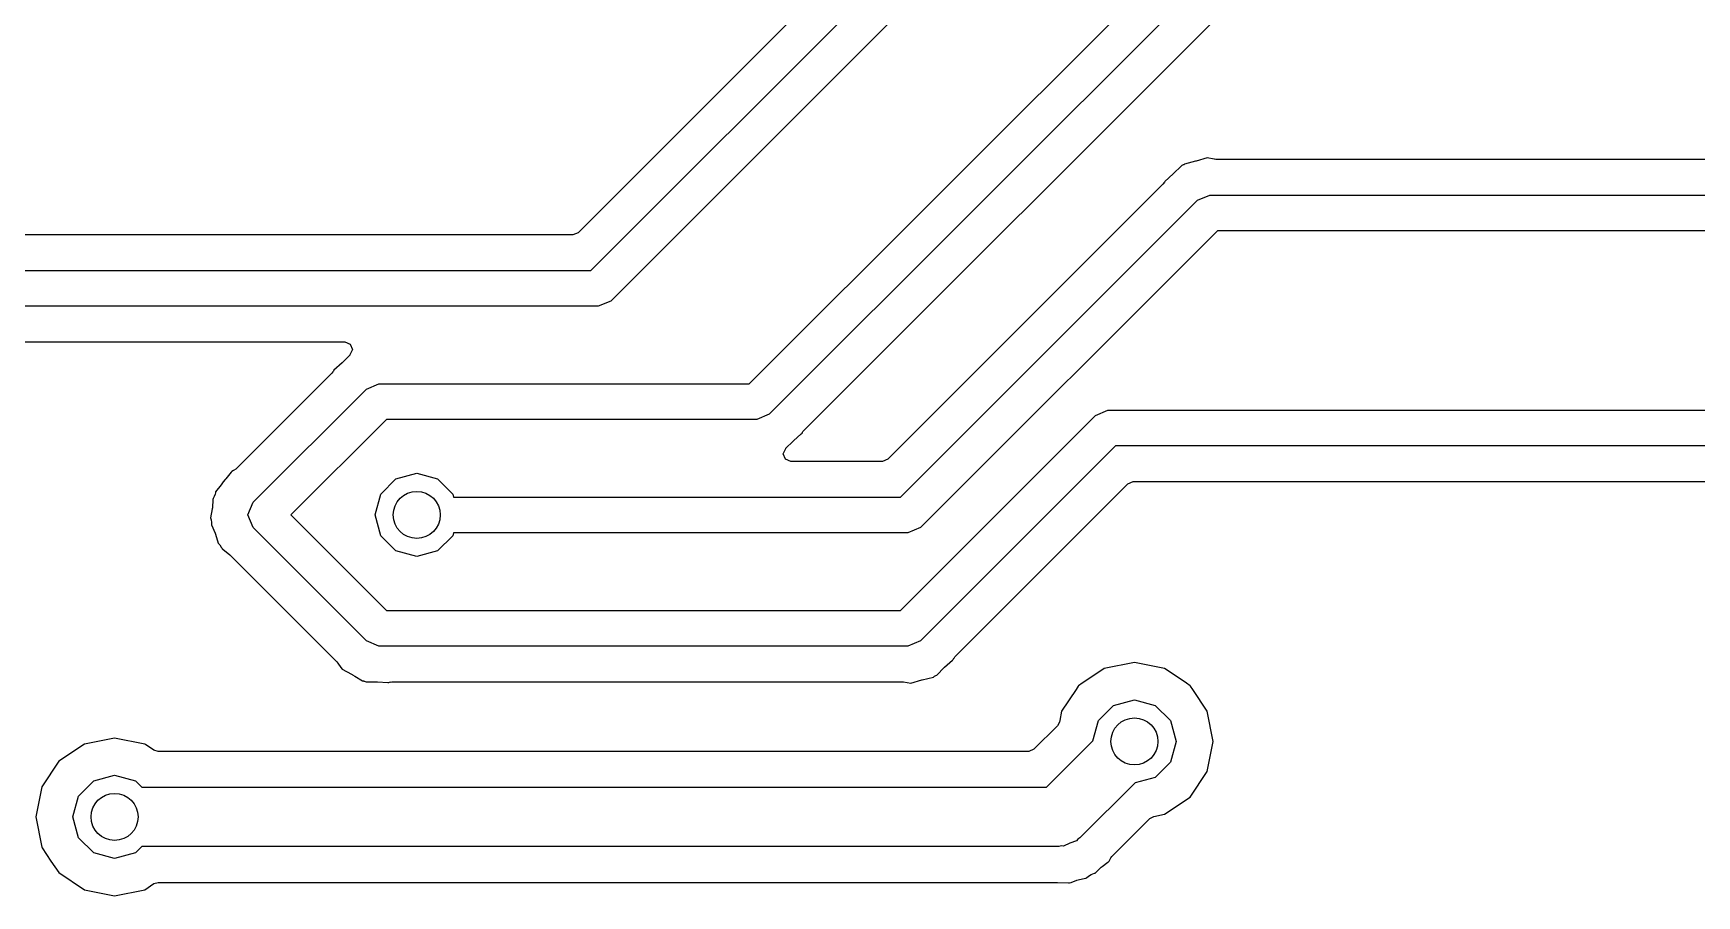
# Model space of a CAD drawing. Extents: x 0.81 to 6.94, y -6.68 to -0.78.
# Drawn here: x 3.196 to 4.297, y -4.702 to -4.131 of the extents above; entities that cross this region are included whole.
import ezdxf

# ---------------------------------------------------------------- set-up
doc = ezdxf.new("R2010")
doc.units = 0
doc.header["$MEASUREMENT"] = 0
doc.layers.add('BLACK', color=7, linetype='CONTINUOUS')

msp = doc.modelspace()

# ---------------------------------------------------------------- linework, layer by layer
at = {"layer": 'BLACK', "linetype": 'CONTINUOUS'}
for p, q in [((3.76309, -4.05677), (3.55677, -4.26309)), ((3.56511, -4.28819), (3.78819, -4.06511)), ((3.67011, -4.36319), (3.96819, -4.06511)), ((3.80835, -4.07835), (3.57835, -4.30835)), ((3.98835, -4.07835), (3.68335, -4.38335)), ((3.70616, -4.39398), (4.00234, -4.0978)), ((3.96551, -4.21582), (3.95808, -4.21764)), ((3.96576, -4.21575), (3.96551, -4.21582)), ((3.97309, -4.21354), (3.96576, -4.21575)), ((3.97773, -4.21442), (3.97309, -4.21354)), ((3.97793, -4.21446), (3.97773, -4.21442)), ((3.97886, -4.21455), (3.97793, -4.21446)), ((4.40826, -4.21455), (3.97886, -4.21455)), ((3.95068, -4.22417), (3.94502, -4.22916)), ((3.95091, -4.22395), (3.95068, -4.22417)), ((3.95587, -4.21899), (3.95091, -4.22395)), ((3.95641, -4.21857), (3.95587, -4.21899)), ((3.95685, -4.21844), (3.95641, -4.21857)), ((3.95725, -4.21823), (3.95685, -4.21844)), ((3.9573, -4.21821), (3.95725, -4.21823)), ((3.95763, -4.21804), (3.9573, -4.21821)), ((3.95808, -4.21764), (3.95763, -4.21804)), ((3.94384, -4.23102), (3.85247, -4.32239)), ((3.9444, -4.23017), (3.94384, -4.23102)), ((3.94446, -4.23021), (3.9444, -4.23017)), ((3.9448, -4.22972), (3.94446, -4.23021)), ((3.94502, -4.22916), (3.9448, -4.22972)), ((3.96665, -4.24165), (3.975, -4.23819)), ((3.975, -4.23819), (4.42011, -4.23819)), ((3.77011, -4.43819), (3.96665, -4.24165)), ((3.55326, -4.26455), (3.11282, -4.26455)), ((3.55677, -4.26309), (3.55326, -4.26455)), ((3.97989, -4.26181), (3.78335, -4.45835)), ((4.425, -4.26181), (3.97989, -4.26181)), ((2.55489, -4.28819), (3.56511, -4.28819)), ((3.57, -4.31181), (2.55, -4.31181)), ((3.57835, -4.30835), (3.57, -4.31181)), ((3.85247, -4.32239), (3.76177, -4.41309)), ((2.55861, -4.33545), (3.40244, -4.33545)), ((3.40244, -4.33545), (3.40595, -4.33691)), ((3.40595, -4.33691), (3.4074, -4.34041)), ((3.40587, -4.34399), (3.40091, -4.34895)), ((3.4074, -4.34041), (3.40581, -4.34394)), ((3.40581, -4.34394), (3.40587, -4.34399)), ((3.39384, -4.35602), (3.33024, -4.41962)), ((3.3944, -4.35517), (3.39384, -4.35602)), ((3.39446, -4.35521), (3.3944, -4.35517)), ((3.3948, -4.35472), (3.39446, -4.35521)), ((3.39502, -4.35416), (3.3948, -4.35472)), ((3.40068, -4.34917), (3.39502, -4.35416)), ((3.40091, -4.34895), (3.40068, -4.34917)), ((3.34165, -4.44165), (3.41665, -4.36665)), ((3.41665, -4.36665), (3.425, -4.36319)), ((3.425, -4.36319), (3.67011, -4.36319)), ((3.89915, -4.38415), (3.9075, -4.38069)), ((3.9075, -4.38069), (4.91261, -4.38069)), ((3.42989, -4.38681), (3.3667, -4.45)), ((3.675, -4.38681), (3.42989, -4.38681)), ((3.68335, -4.38335), (3.675, -4.38681)), ((3.77011, -4.51319), (3.89915, -4.38415)), ((3.69413, -4.40601), (3.69909, -4.40105)), ((3.69909, -4.40105), (3.69932, -4.40083)), ((3.69932, -4.40083), (3.70453, -4.39624)), ((3.70453, -4.39624), (3.70498, -4.39584)), ((3.70498, -4.39584), (3.7052, -4.39528)), ((3.7052, -4.39528), (3.70554, -4.39479)), ((3.70554, -4.39479), (3.7056, -4.39483)), ((3.7056, -4.39483), (3.70616, -4.39398)), ((3.6926, -4.40959), (3.69419, -4.40606)), ((3.69405, -4.41309), (3.6926, -4.40959)), ((3.69756, -4.41455), (3.69405, -4.41309)), ((3.69419, -4.40606), (3.69413, -4.40601)), ((3.75826, -4.41455), (3.69756, -4.41455)), ((3.76177, -4.41309), (3.75826, -4.41455)), ((3.91239, -4.40431), (3.78335, -4.53335)), ((4.9175, -4.40431), (3.91239, -4.40431)), ((3.32725, -4.42162), (3.32362, -4.4262)), ((3.32762, -4.42115), (3.32725, -4.42162)), ((3.32725, -4.42162), (3.32725, -4.42162)), ((3.32875, -4.42064), (3.32762, -4.42115)), ((3.33024, -4.41962), (3.32875, -4.42064)), ((3.43622, -4.42613), (3.45, -4.42244)), ((3.45, -4.42244), (3.46378, -4.42613)), ((3.31653, -4.43621), (3.3159, -4.43785)), ((3.31669, -4.43539), (3.31653, -4.43621)), ((3.3168, -4.4348), (3.31669, -4.43539)), ((3.32063, -4.42997), (3.3168, -4.4348)), ((3.32099, -4.42946), (3.32063, -4.42997)), ((3.32102, -4.42941), (3.32099, -4.42946)), ((3.32188, -4.42799), (3.32102, -4.42941)), ((3.32324, -4.42662), (3.32188, -4.42799)), ((3.32362, -4.4262), (3.32324, -4.42662)), ((3.42244, -4.45), (3.42613, -4.43622)), ((3.42613, -4.43622), (3.43622, -4.42613)), ((3.46378, -4.42613), (3.47387, -4.43622)), ((3.47387, -4.43622), (3.47439, -4.43819)), ((3.80616, -4.54398), (3.92073, -4.42941)), ((3.92073, -4.42941), (3.92424, -4.42795)), ((3.92424, -4.42795), (4.91364, -4.42795)), ((3.31469, -4.44585), (3.31354, -4.45191)), ((3.31477, -4.44524), (3.31469, -4.44585)), ((3.31512, -4.43968), (3.31477, -4.44524)), ((3.31516, -4.43908), (3.31512, -4.43968)), ((3.31512, -4.43968), (3.31512, -4.43968)), ((3.31547, -4.43857), (3.31516, -4.43908)), ((3.3159, -4.43785), (3.31547, -4.43857)), ((3.31547, -4.43857), (3.31547, -4.43857)), ((3.33819, -4.45), (3.34165, -4.44165)), ((3.47439, -4.43819), (3.77011, -4.43819)), ((3.31354, -4.45191), (3.31395, -4.45329)), ((3.31395, -4.45329), (3.31415, -4.45503)), ((3.31415, -4.45503), (3.31406, -4.45647)), ((3.31406, -4.45647), (3.31657, -4.4621)), ((3.34165, -4.45835), (3.33819, -4.45)), ((3.41665, -4.53335), (3.34165, -4.45835)), ((3.3667, -4.45), (3.42989, -4.51319)), ((3.42613, -4.46378), (3.42244, -4.45)), ((3.78335, -4.45835), (3.775, -4.46181)), ((3.31657, -4.4621), (3.31679, -4.46268)), ((3.31679, -4.46268), (3.31857, -4.46859)), ((3.31857, -4.46859), (3.31899, -4.46913)), ((3.31899, -4.46913), (3.31962, -4.46976)), ((3.31962, -4.46976), (3.32064, -4.47125)), ((3.43622, -4.47387), (3.42613, -4.46378)), ((3.47387, -4.46378), (3.46378, -4.47387)), ((3.47439, -4.46181), (3.47387, -4.46378)), ((3.775, -4.46181), (3.47439, -4.46181)), ((3.32064, -4.47125), (3.3209, -4.47183)), ((3.3209, -4.47183), (3.32115, -4.47238)), ((3.32115, -4.47238), (3.32162, -4.47275)), ((3.32162, -4.47275), (3.32162, -4.47275)), ((3.32162, -4.47275), (3.3262, -4.47638)), ((3.3262, -4.47638), (3.32662, -4.47676)), ((3.32662, -4.47676), (3.3972, -4.54734)), ((3.45, -4.47756), (3.43622, -4.47387)), ((3.46378, -4.47387), (3.45, -4.47756)), ((3.42989, -4.51319), (3.77011, -4.51319)), ((3.425, -4.53681), (3.41665, -4.53335)), ((3.78335, -4.53335), (3.775, -4.53681)), ((3.775, -4.53681), (3.425, -4.53681)), ((3.79932, -4.55083), (3.80453, -4.54624)), ((3.80453, -4.54624), (3.80498, -4.54584)), ((3.80498, -4.54584), (3.8052, -4.54528)), ((3.8052, -4.54528), (3.80554, -4.54479)), ((3.80554, -4.54479), (3.8056, -4.54483)), ((3.8056, -4.54483), (3.80616, -4.54398)), ((3.3972, -4.54734), (3.3978, -4.54806)), ((3.3978, -4.54806), (3.39983, -4.55105)), ((3.39983, -4.55105), (3.40057, -4.55214)), ((3.40057, -4.55214), (3.40345, -4.55368)), ((3.40345, -4.55368), (3.40731, -4.55575)), ((3.40731, -4.55575), (3.40754, -4.55588)), ((3.40754, -4.55588), (3.40904, -4.55679)), ((3.40904, -4.55679), (3.41408, -4.55984)), ((3.78449, -4.55918), (3.79192, -4.55736)), ((3.79192, -4.55736), (3.79237, -4.55696)), ((3.79237, -4.55696), (3.7927, -4.55679)), ((3.7927, -4.55679), (3.79275, -4.55677)), ((3.79275, -4.55677), (3.79315, -4.55656)), ((3.79315, -4.55656), (3.79359, -4.55643)), ((3.79359, -4.55643), (3.79413, -4.55601)), ((3.79413, -4.55601), (3.79909, -4.55105)), ((3.79909, -4.55105), (3.79932, -4.55083)), ((3.90405, -4.55242), (3.89051, -4.56146)), ((3.90502, -4.55177), (3.90405, -4.55242)), ((3.925, -4.5478), (3.90502, -4.55177)), ((3.94498, -4.55177), (3.925, -4.5478)), ((3.94595, -4.55242), (3.94498, -4.55177)), ((3.95949, -4.56146), (3.94595, -4.55242)), ((3.41408, -4.55984), (3.41468, -4.55988)), ((3.41468, -4.55988), (3.41503, -4.55999)), ((3.41503, -4.55999), (3.41509, -4.56001)), ((3.41509, -4.56001), (3.41552, -4.56015)), ((3.41552, -4.56015), (3.41592, -4.56037)), ((3.41592, -4.56037), (3.4166, -4.56045)), ((3.4166, -4.56045), (3.42362, -4.56045)), ((3.42362, -4.56045), (3.42393, -4.56046)), ((3.42393, -4.56046), (3.43087, -4.5609)), ((3.43087, -4.5609), (3.43087, -4.5609)), ((3.43087, -4.5609), (3.43147, -4.56094)), ((3.43147, -4.56094), (3.43201, -4.56069)), ((3.43201, -4.56069), (3.43261, -4.56059)), ((3.43261, -4.56059), (3.43262, -4.56066)), ((3.43262, -4.56066), (3.43361, -4.56045)), ((3.43361, -4.56045), (3.77114, -4.56045)), ((3.77114, -4.56045), (3.77207, -4.56054)), ((3.77207, -4.56054), (3.77691, -4.56146)), ((3.77691, -4.56146), (3.78424, -4.55925)), ((3.78424, -4.55925), (3.78449, -4.55918)), ((3.88638, -4.56564), (3.87677, -4.58002)), ((3.88781, -4.56349), (3.88638, -4.56564)), ((3.88809, -4.56309), (3.88781, -4.56349)), ((3.89051, -4.56146), (3.88809, -4.56309)), ((3.96191, -4.56309), (3.95949, -4.56146)), ((3.96219, -4.56349), (3.96191, -4.56309)), ((3.96362, -4.56564), (3.96219, -4.56349)), ((3.97323, -4.58002), (3.96362, -4.56564)), ((3.87677, -4.58002), (3.87556, -4.58612)), ((3.90113, -4.58622), (3.91122, -4.57613)), ((3.91122, -4.57613), (3.925, -4.57244)), ((3.925, -4.57244), (3.93878, -4.57613)), ((3.93878, -4.57613), (3.94887, -4.58622)), ((3.9772, -4.6), (3.97323, -4.58002)), ((3.87398, -4.58974), (3.85851, -4.60522)), ((3.87534, -4.5872), (3.87398, -4.58974)), ((3.87556, -4.58612), (3.87534, -4.5872)), ((3.89754, -4.59962), (3.90113, -4.58622)), ((3.94887, -4.58622), (3.95256, -4.6)), ((3.23002, -4.60177), (3.21309, -4.61309)), ((3.25, -4.5978), (3.23002, -4.60177)), ((3.26998, -4.60177), (3.25, -4.5978)), ((3.27038, -4.60204), (3.26998, -4.60177)), ((3.27606, -4.60584), (3.27038, -4.60204)), ((3.86685, -4.63031), (3.89754, -4.59962)), ((3.95256, -4.6), (3.94887, -4.61378)), ((3.97323, -4.61998), (3.9772, -4.6)), ((3.27882, -4.60667), (3.27606, -4.60584)), ((3.855, -4.60667), (3.27882, -4.60667)), ((3.85851, -4.60522), (3.855, -4.60667)), ((3.21309, -4.61309), (3.20177, -4.63002)), ((3.23622, -4.62613), (3.25, -4.62244)), ((3.25, -4.62244), (3.26378, -4.62613)), ((3.93878, -4.62387), (3.92538, -4.62746)), ((3.94887, -4.61378), (3.93878, -4.62387)), ((3.96191, -4.63691), (3.97323, -4.61998)), ((3.20177, -4.63002), (3.1978, -4.65)), ((3.22613, -4.63622), (3.23622, -4.62613)), ((3.26378, -4.62613), (3.26796, -4.63031)), ((3.26796, -4.63031), (3.86685, -4.63031)), ((3.92538, -4.62746), (3.88892, -4.66392)), ((3.22244, -4.65), (3.22613, -4.63622)), ((3.94498, -4.64823), (3.96191, -4.63691)), ((3.1978, -4.65), (3.20177, -4.66998)), ((3.22613, -4.66378), (3.22244, -4.65)), ((3.91013, -4.67614), (3.93526, -4.65102)), ((3.93526, -4.65102), (3.9378, -4.64966)), ((3.9378, -4.64966), (3.94498, -4.64823)), ((3.23622, -4.67387), (3.22613, -4.66378)), ((3.88219, -4.66735), (3.87808, -4.66944)), ((3.88657, -4.66593), (3.88219, -4.66735)), ((3.8875, -4.66464), (3.88657, -4.66593)), ((3.88892, -4.66392), (3.8875, -4.66464)), ((3.20177, -4.66998), (3.20204, -4.67038)), ((3.20204, -4.67038), (3.20792, -4.67919)), ((3.25, -4.67756), (3.23622, -4.67387)), ((3.26378, -4.67387), (3.25, -4.67756)), ((3.26796, -4.66969), (3.26378, -4.67387)), ((3.875, -4.66969), (3.26796, -4.66969)), ((3.87651, -4.66919), (3.875, -4.66969)), ((3.87808, -4.66944), (3.87651, -4.66919)), ((3.90818, -4.67919), (3.90934, -4.67717)), ((3.90934, -4.67717), (3.91013, -4.67614)), ((3.20792, -4.67919), (3.21309, -4.68691)), ((3.21309, -4.68691), (3.23002, -4.69823)), ((3.89344, -4.69016), (3.89532, -4.68879)), ((3.89532, -4.68879), (3.89646, -4.68817)), ((3.89646, -4.68817), (3.89864, -4.68734)), ((3.89864, -4.68734), (3.89912, -4.68715)), ((3.89912, -4.68715), (3.90295, -4.68332)), ((3.90295, -4.68332), (3.90354, -4.68282)), ((3.90354, -4.68282), (3.9075, -4.67995)), ((3.9075, -4.67995), (3.90792, -4.67964)), ((3.9075, -4.67995), (3.9075, -4.67995)), ((3.90792, -4.67964), (3.90818, -4.67919)), ((3.90818, -4.67919), (3.90818, -4.67919)), ((3.23002, -4.69823), (3.25, -4.7022)), ((3.25, -4.7022), (3.26998, -4.69823)), ((3.26998, -4.69823), (3.27606, -4.69416)), ((3.27606, -4.69416), (3.27882, -4.69333)), ((3.27882, -4.69333), (3.87374, -4.69333)), ((3.87374, -4.69333), (3.87399, -4.69333)), ((3.87399, -4.69333), (3.88141, -4.69372)), ((3.88141, -4.69372), (3.88141, -4.69372)), ((3.88141, -4.69372), (3.88193, -4.69375)), ((3.88193, -4.69375), (3.88303, -4.69333)), ((3.88303, -4.69333), (3.88698, -4.69181)), ((3.88698, -4.69181), (3.88773, -4.69159)), ((3.88773, -4.69159), (3.89251, -4.69057)), ((3.89251, -4.69057), (3.89302, -4.69047)), ((3.89302, -4.69047), (3.89344, -4.69016)), ((3.89344, -4.69016), (3.89344, -4.69016))]:
    msp.add_line(p, q, dxfattribs=at)
at = {"layer": 'BLACK'}
for centre in [(3.45, -4.45), (3.925, -4.6), (3.25, -4.65)]:
    msp.add_circle(centre, 0.01555, dxfattribs=at)

doc.saveas('drawing.dxf')
